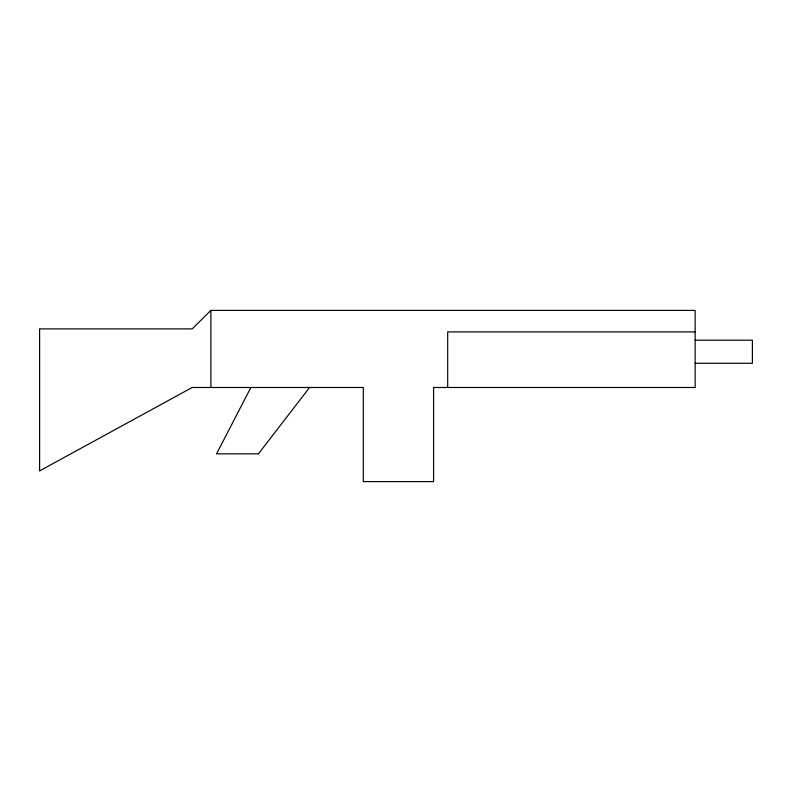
<?xml version="1.0" encoding="UTF-8"?>
<svg xmlns="http://www.w3.org/2000/svg" width="792" height="792" viewBox="0 0 792 792"><rect width="100%" height="100%" fill="white"/><g stroke="black" fill="none" stroke-linecap="round" stroke-linejoin="round"><path stroke-width="1.19" d="M250.866 387.486L216.553 453.856L258.44 453.856L309.563 387.486M210.88 310.405L192.179 328.898L39.6 328.898L39.6 470.903L192.179 387.486L363.3 387.486L363.3 481.595L433.58 481.595L433.58 387.486L695.148 387.486L695.148 310.405L210.88 310.405L210.88 387.486M695.148 331.907L447.688 331.907L447.688 387.486M695.148 340.194L752.4 340.194L752.4 363.28L695.148 363.28"/></g></svg>
